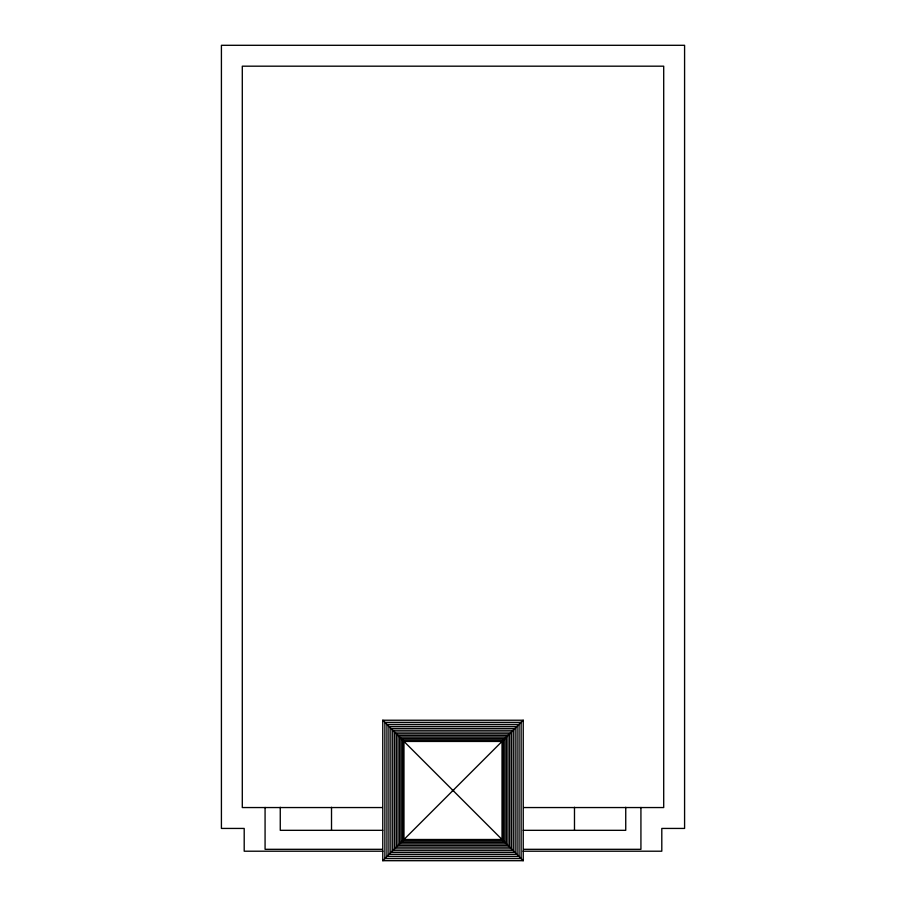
<?xml version="1.0" encoding="UTF-8"?>
<svg xmlns="http://www.w3.org/2000/svg" width="906" height="906" viewBox="0 0 906 906"><rect width="100%" height="100%" fill="white"/><g stroke="black" fill="none" stroke-linecap="round" stroke-linejoin="round"><path stroke-width="1.36" d="M382.762 860.7L523.238 720.236L382.762 720.236L382.762 860.7L523.238 860.7L523.238 720.236M382.355 807.552L242.298 807.552L242.298 66.183L663.702 66.183L663.702 807.552L523.645 807.552M382.762 830.326L280.26 830.326L280.26 807.28M523.238 830.326L625.74 830.326L625.74 807.28M382.321 849.307L265.073 849.307L265.073 807.439M523.679 849.307L640.927 849.307L640.927 807.439M382.932 851.21L244.201 851.21L244.201 828.435L221.415 828.435L221.415 45.3L684.585 45.3L684.585 828.435L661.799 828.435L661.799 851.21L523.068 851.21M382.762 720.236L523.238 860.7M574.483 807.28L574.483 830.326M331.517 807.28L331.517 830.326M521.131 722.342L384.869 722.342L384.869 858.594L521.131 858.594L521.131 722.342M519.07 724.392L386.93 724.392L386.93 856.544L519.07 856.544L519.07 724.392M517.077 726.385L388.923 726.385L388.923 854.539L517.077 854.539L517.077 726.385M515.14 728.333L390.86 728.333L390.86 852.603L515.14 852.603L515.14 728.333M513.26 730.213L392.74 730.213L392.74 850.723L513.26 850.723L513.26 730.213M511.437 732.025L394.563 732.025L394.563 848.911L511.437 848.911L511.437 732.025M509.693 733.769L396.307 733.769L396.307 847.155L509.693 847.155L509.693 733.769M508.017 735.457L397.983 735.457L397.983 845.479L508.017 845.479L508.017 735.457M506.409 737.065L399.591 737.065L399.591 843.871L506.409 843.871L506.409 737.065M504.869 738.594L401.132 738.594L401.132 842.342L504.869 842.342L504.869 738.594M503.408 740.055L402.592 740.055L402.592 840.881L503.408 840.881L503.408 740.055M502.037 741.436L403.963 741.436L403.963 839.5L502.037 839.5L502.037 741.436M453.476 789.987L452.524 789.987L452.524 790.938L453.476 790.938L453.476 789.987"/></g></svg>
